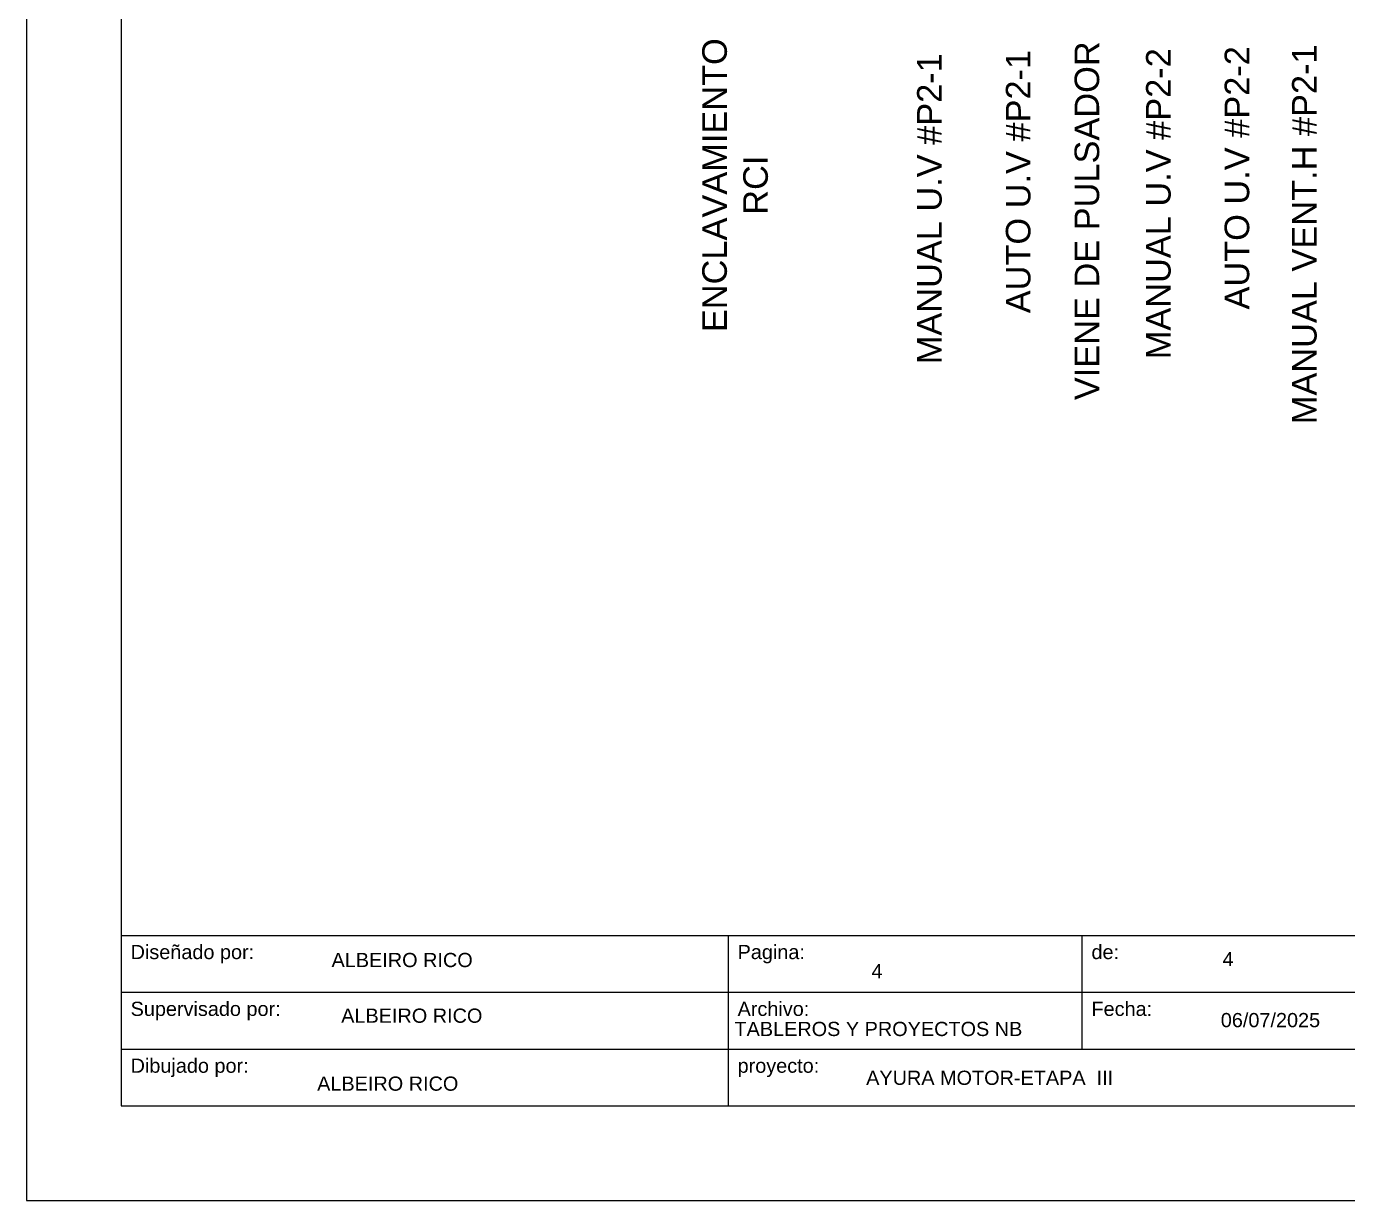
# Model space of a CAD drawing. Header units: millimetres. Extents: x 691 to 18605, y 670 to 10026.
# Drawn here: x 3844 to 4369, y 670 to 1137 of the extents above; entities that cross this region are included whole.
import ezdxf
from ezdxf.enums import TextEntityAlignment as Align

# ---------------------------------------------------------------- set-up
doc = ezdxf.new("R2010")
doc.units = ezdxf.units.MM
doc.styles.get("Standard").update_dxf_attribs({"font": 'arial.ttf'})

# ---------------------------------------------------------------- blocks, each defined once
blk = doc.blocks.new('*T3')
at = {"color": 0, "linetype": 'ByBlock', "lineweight": -2}
for p, q in [((0, 0), (139.92, 0)), ((0, 0), (0, -18)), ((64.08, 0), (64.08, -18)), ((101.44, 0), (101.44, -12)), ((139.92, 0), (139.92, -18)), ((0, -6), (139.92, -6)), ((0, -12), (139.92, -12)), ((0, -18), (139.92, -18))]:
    blk.add_line(p, q, dxfattribs=at)
at = {"color": 0, "char_height": 1.5, "attachment_point": 1}
for s, insert, width in [('{\\fArial|b0|i0|c162|p34;Diseñado por:}', (1, -1), 62.0824), ('{\\fArial|b0|i0|c162|p34;Pagina:}', (65.08, -1), 35.3574), ('{\\fArial|b0|i0|c162|p34;de}:', (102.44, -1), 36.4813), ('{\\fArial|b0|i0|c162|p34;Supervisado por:}', (1, -7), 62.0824), ('{\\fArial|b0|i0|c162|p34;Archivo:}', (65.08, -7), 35.3574), ('Fecha:', (102.44, -7), 36.4813), ('Dibujado por:', (1, -13), 62.0824), ('{\\fArial|b0|i0|c162|p34;proyecto:}', (65.08, -13), 73.8387)]:
    blk.add_mtext(s, dxfattribs=dict(at, insert=insert, width=width))
blk = doc.blocks.new('CAJETIN')
for p, q in [((-259.4, 185.97), (-259.4, 0.07)), ((-259.4, 0.07), (0, 0.07))]:
    blk.add_line(p, q)
blk.add_lwpolyline([(-269.4, -9.93), (10, -9.93), (10, 205.97), (-269.4, 205.97)], close=True)
blk.add_blockref('*T3', (-259.4, 18.07))
for tag, p in [('DISEÑADO_POR', (-230.86, 14.78)), ('SUPERVISADO_POR', (-229.59, 8.32)), ('DIBUJADO_POR', (-231.25, 2.42))]:
    blk.add_attdef(tag, text='', height=1.5).set_placement(p, align=Align.MIDDLE)
for tag, p in [('DE', (-143.12, 14.83)), ('F', (-73.9, 14.47)), ('PAGINA', (-180.19, 13.54)), ('A', (-97.02, 13.49)), ('FECHA', (-143.31, 8.38)), ('V', (-96.96, 8.58)), ('H', (-74.46, 8.76)), ('ARCHIVO', (-179.45, 8.2)), ('PROYECTO', (-180.75, 3.04)), ('HZ', (-98.06, 2.87)), ('OR', (-74.83, 2.5))]:
    blk.add_attdef(tag, p, '', height=1.5)

msp = doc.modelspace()

# ---------------------------------------------------------------- block references
at = {"color": 0}
ref = msp.add_blockref('CAJETIN', (4857.61, 707.8), dxfattribs=dict(at, xscale=3.761929394681115, yscale=3.761929394681115, zscale=3.761929394681115))
ref.add_attrib('PROYECTO', 'AYURA MOTOR-ETAPA  III', dxfattribs={"height": 5.6429}).set_placement((4177.66, 719.24), align=Align.MIDDLE_LEFT)
ref.add_attrib('ARCHIVO', 'TABLEROS Y PROYECTOS NB', dxfattribs={"height": 5.6429}).set_placement((4182.52, 738.64), align=Align.MIDDLE)
ref.add_attrib('DE', '4', (4319.2, 763.58), dxfattribs={"height": 5.64})
ref.add_attrib('PAGINA', '4', (4179.74, 758.73), dxfattribs={"height": 5.64})
ref.add_attrib('FECHA', '06/07/2025', (4318.5, 739.33), dxfattribs={"height": 5.643})
ref.add_attrib('DIBUJADO_POR', 'ALBEIRO RICO', dxfattribs={"height": 5.6429}).set_placement((3987.65, 716.92), align=Align.MIDDLE)
ref.add_attrib('SUPERVISADO_POR', 'ALBEIRO RICO', dxfattribs={"height": 5.6429}).set_placement((3997.2, 743.91), align=Align.MIDDLE)
ref.add_attrib('DISEÑADO_POR', 'ALBEIRO RICO', dxfattribs={"height": 5.6429}).set_placement((3993.36, 766.02), align=Align.MIDDLE)

# ---------------------------------------------------------------- texts
at = {"color": 0, "lineweight": 0, "char_height": 9.7644, "attachment_point": 2, "rotation": 90}
for s, insert, width in [(' ENCLAVAMIENTO RCI', (4112.56, 1073.78), 71.1545), ('VIENE DE PULSADOR', (4260.43, 1059.65), 193.6673), ('AUTO U.V #P2-2', (4320.02, 1076.69), 193.6673), ('MANUAL VENT.H #P2-1', (4346.79, 1054.26), 193.6673), (' MANUAL U.V #P2-1', (4197.88, 1062.52), 193.6673), ('AUTO U.V #P2-1', (4233.13, 1075.2), 193.6673), ('MANUAL U.V #P2-2', (4288.81, 1066.4), 193.6673)]:
    msp.add_mtext(s, dxfattribs=dict(at, insert=insert, width=width))

doc.saveas('drawing.dxf')
